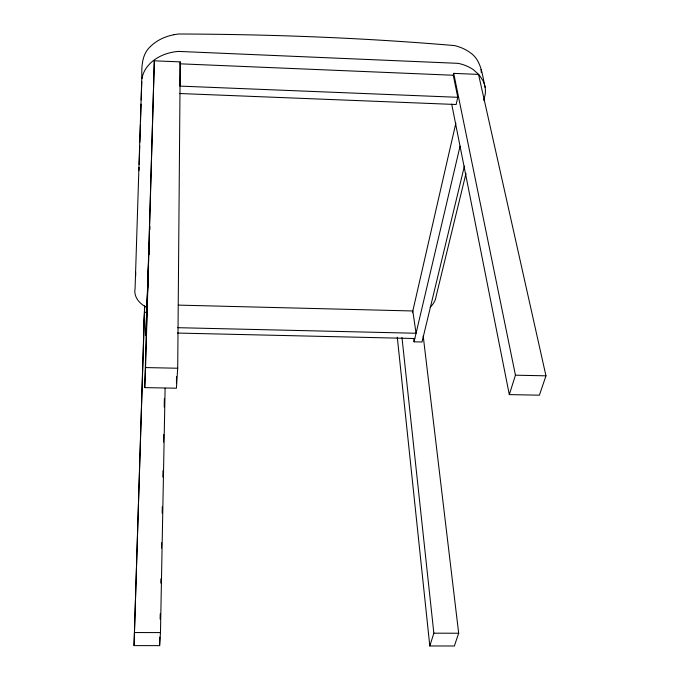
<?xml version="1.0" encoding="UTF-8"?>
<svg xmlns="http://www.w3.org/2000/svg" width="680" height="680" viewBox="0 0 680 680"><rect width="100%" height="100%" fill="white"/><g stroke="black" fill="none" stroke-linecap="round" stroke-linejoin="round"><path stroke-width="1.02" d="M176.46 382.916L176.511 376.55M177.709 368.237L180.225 61.897L154.326 60.809L144.73 387.608L176.409 388.212L177.709 368.237L145.562 367.574L144.73 387.608M144.568 306.272L134.036 645.609L159.621 645.643L159.783 637.16M160.131 619.131L160.233 613.827M160.828 583.075L160.905 578.833M161.5 548.088L161.602 542.784M162.171 513.094L162.299 506.736M162.869 477.046L162.987 470.679M163.54 442.051L163.684 434.63M164.22 407.056L164.381 398.574M159.621 645.643L160.471 632.596L165.112 388.263M145.562 367.574L154.326 60.809M134.036 645.609L144.695 305.94M138.958 170.425L139.052 167.416M139.154 164.407L139.731 146.226M139.859 142.154L140.411 124.78M140.513 121.703L141.066 104.142M141.202 99.943L141.78 81.626M141.874 78.667C141.542 67.456 141.474 54.493 150.594 46.367M143.999 324.904L144.508 312.307L146.608 312.358M148.597 259.428L145.767 335.707L147.917 282.846M148.809 254.142L149.277 242.513M149.795 229.823L149.923 226.652M148.13 277.559L148.563 266.985M149.081 254.303L149.251 250.07M180.115 63.979L180.225 61.897M135.635 272.221L135.677 276.225M453.245 75.403L453.696 73.372L478.533 74.409L545.963 375.819L539.402 395.182L509.303 394.604L451.698 104.116M457.776 97.299L179.936 86.105L180.123 63.818L453.279 75.251L457.776 97.299L456.144 104.507L179.529 93.508M412.411 312.732L455.838 123.207M464.414 166.073L422.017 341.998L414.052 341.819L460.054 146.191M466.004 173.374L436.092 296.395A30.846 20.315 -7.5 0 1 430.414 307.028L430.117 307.3M483.76 100.326L485.256 94.189A43.239 32.258 -11.4 0 0 483.021 80.741L479.085 74.8L473.458 69.768A43.239 32.258 -11.4 0 0 458.192 63.35L178.441 51.408A41.438 31.722 1 0 0 150.042 63.538L147.381 66.547A41.438 31.722 1 0 0 141.712 80.257L135.082 288.558A30.532 20.374 0.2 0 0 146.846 307.471M423.198 335.928L458.677 633.233L454.35 646L429.802 645.966L433.849 633.182L401.974 337.552M509.303 394.604L515.448 375.19L453.696 73.372M173.935 34.688L178.611 34C270.666 34.289 362.729 37.757 454.469 45.577A42.483 30.923 -6.2 0 1 469.6 52.233C481.5 59.747 482.222 75.047 485.103 87.303M134.572 632.544L160.471 632.596M433.849 633.182L458.677 633.233M515.448 375.19L545.963 375.819M177.752 327.683L416.058 333.26L412.811 310.973L178.321 305.116M177.506 333.055L414.825 338.529M413.695 338.683L414.052 341.819M397.281 337.17L429.802 645.966M481.058 69.453L481.346 72.734M150.612 46.376A40.749 30.252 -2.7 0 1 173.952 34.731"/></g></svg>
